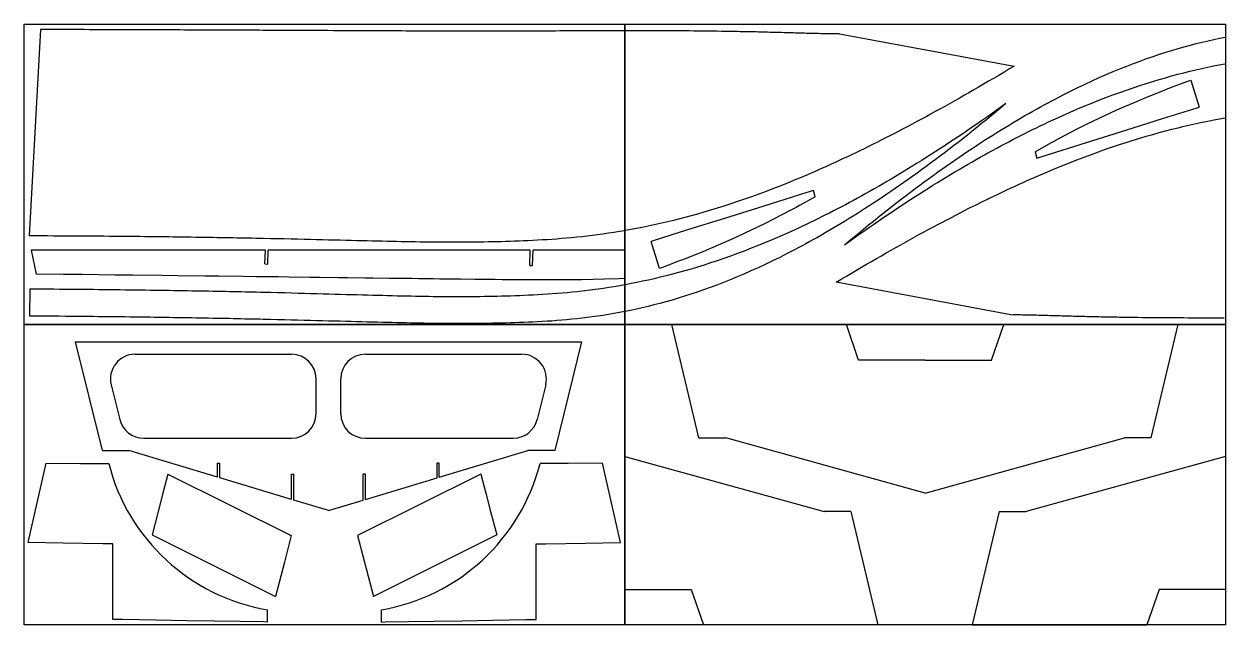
# Model space of a CAD drawing. Extents: x -11388 to 5235, y -758 to 9868.
# Drawn here: x -4525 to 349, y 3941 to 6381 of the extents above; entities that cross this region are included whole.
import ezdxf

# ---------------------------------------------------------------- set-up
doc = ezdxf.new("R2010")
doc.units = 0
doc.header["$MEASUREMENT"] = 0
doc.layers.get('0').update_dxf_attribs({"linetype": 'CONTINUOUS'})
for name, color, linetype in [('1', 7, 'CONTINUOUS'), ('OUTLINE', 2, 'CONTINUOUS'), ('PLATE', 7, 'CONTINUOUS')]:
    doc.layers.add(name, color=color, linetype=linetype)

# ---------------------------------------------------------------- blocks, each defined once
blk = doc.blocks.new('*U11')
at = {"layer": 'PLATE', "color": 7, "linetype": 'Continuous'}
for p, q in [((-2084.7, 6380.9), (355.3, 6380.9)), ((-2084.7, 5160.9), (-2084.7, 6380.9)), ((355.3, 6380.9), (355.3, 5160.9)), ((355.3, 5160.9), (-2084.7, 5160.9))]:
    blk.add_line(p, q, dxfattribs=at)
blk = doc.blocks.new('*U12')
at = {"layer": 'PLATE', "color": 7, "linetype": 'Continuous'}
for p, q in [((-4524.7, 5160.9), (-4524.7, 6380.9)), ((-4524.7, 6380.9), (-2084.7, 6380.9)), ((-2084.7, 6380.9), (-2084.7, 5160.9)), ((-2084.7, 5160.9), (-4524.7, 5160.9))]:
    blk.add_line(p, q, dxfattribs=at)
blk = doc.blocks.new('*U20')
at = {"layer": 'PLATE', "color": 7, "linetype": 'Continuous'}
for p, q in [((-4524.7, 5160.9), (-2084.7, 5160.9)), ((-4524.7, 3940.9), (-4524.7, 5160.9)), ((-2084.7, 5160.9), (-2084.7, 3940.9)), ((-2084.7, 3940.9), (-4524.7, 3940.9))]:
    blk.add_line(p, q, dxfattribs=at)
blk = doc.blocks.new('*U21')
at = {"layer": 'PLATE', "color": 7, "linetype": 'Continuous'}
for p, q in [((-2084.7, 5160.9), (355.3, 5160.9)), ((-2084.7, 3940.9), (-2084.7, 5160.9)), ((355.3, 5160.9), (355.3, 3940.9)), ((355.3, 3940.9), (-2084.7, 3940.9))]:
    blk.add_line(p, q, dxfattribs=at)

msp = doc.modelspace()

# ---------------------------------------------------------------- linework, layer by layer
at = {"color": 7}
for points in [[(-4457.8, 6358.6), (-4503.2, 5520.6)], [(-2084.7, 6353.4), (-2097.9, 6353.4), (-2116, 6353.4), (-2134.1, 6353.3), (-2152.2, 6353.3), (-2170.2, 6353.2), (-2188.2, 6353.2), (-2206.2, 6353.1), (-2224.1, 6353.1), (-2242, 6353), (-2259.8, 6352.9), (-2277.6, 6352.9), (-2295.4, 6352.8), (-2313.1, 6352.7), (-2330.8, 6352.7), (-2348.4, 6352.6), (-2365.9, 6352.5), (-2383.4, 6352.4), (-2400.9, 6352.4), (-2418.3, 6352.3), (-2435.6, 6352.2), (-2452.9, 6352.1), (-2470.2, 6352.1), (-2487.4, 6352), (-2504.5, 6352), (-2521.6, 6351.9), (-2538.6, 6351.9), (-2555.5, 6351.8), (-2572.4, 6351.8), (-2589.2, 6351.8), (-2606, 6351.8), (-2622.8, 6351.7), (-2639.5, 6351.7), (-2656.3, 6351.7), (-2673, 6351.7), (-2689.8, 6351.7), (-2706.7, 6351.7), (-2723.6, 6351.8), (-2740.5, 6351.8), (-2757.5, 6351.8), (-2774.6, 6351.8), (-2791.8, 6351.9), (-2809.1, 6351.9), (-2826.6, 6352), (-2844.2, 6352), (-2861.9, 6352.1), (-2879.8, 6352.1), (-2897.8, 6352.2), (-2916.1, 6352.3), (-2934.6, 6352.3), (-2953.2, 6352.4), (-2972.1, 6352.5), (-2991.3, 6352.6), (-3010.6, 6352.6), (-3030.3, 6352.7), (-3050.2, 6352.8), (-3070.4, 6352.9), (-3090.9, 6353), (-3111.8, 6353.1), (-3132.9, 6353.2), (-3154.4, 6353.3), (-3176.2, 6353.4), (-3198.4, 6353.5), (-3221, 6353.6), (-3244, 6353.7), (-3267.3, 6353.8), (-3291.1, 6354), (-3315.3, 6354.1), (-3340, 6354.2), (-3365, 6354.3), (-3390.6, 6354.4), (-3416.6, 6354.6), (-3443.2, 6354.7), (-3470.2, 6354.8), (-3497.7, 6354.9), (-3525.8, 6355.1), (-3554.4, 6355.2), (-3568.9, 6355.3), (-3583.5, 6355.3), (-3598.3, 6355.4), (-3613.2, 6355.5), (-3628.3, 6355.5), (-3643.5, 6355.6), (-3658.9, 6355.7), (-3674.4, 6355.7), (-3690.1, 6355.8), (-3705.9, 6355.9), (-3721.8, 6355.9), (-3738, 6356), (-3754.2, 6356.1), (-3770.7, 6356.1), (-3787.3, 6356.2), (-3804, 6356.3), (-3821, 6356.3), (-3838, 6356.4), (-3855.3, 6356.5), (-3872.7, 6356.5), (-3890.3, 6356.6), (-3908.1, 6356.7), (-3926, 6356.7), (-3944.1, 6356.8), (-3962.4, 6356.9), (-3980.8, 6357), (-3999.5, 6357), (-4018.3, 6357.1), (-4037.3, 6357.2), (-4056.5, 6357.2), (-4075.8, 6357.3), (-4095.4, 6357.4), (-4115.1, 6357.4), (-4135, 6357.5), (-4155.2, 6357.6), (-4175.5, 6357.7), (-4196, 6357.7), (-4216.7, 6357.8), (-4237.6, 6357.9), (-4258.7, 6357.9), (-4280, 6358), (-4301.5, 6358.1), (-4323.2, 6358.2), (-4345.1, 6358.2), (-4367.2, 6358.3), (-4389.5, 6358.4), (-4412.1, 6358.4), (-4434.8, 6358.5), (-4457.8, 6358.6)], [(-1213, 6341), (-1222.4, 6340.9), (-1231.8, 6340.8), (-1241.3, 6340.9), (-1250.7, 6340.9), (-1260.1, 6341), (-1269.5, 6341.2), (-1278.9, 6341.3), (-1288.4, 6341.5), (-1297.8, 6341.7), (-1307.2, 6342), (-1316.6, 6342.2), (-1326, 6342.4), (-1335.4, 6342.7), (-1344.8, 6342.9), (-1354.2, 6343.2), (-1363.6, 6343.5), (-1373.1, 6343.7), (-1382.5, 6344), (-1391.9, 6344.3), (-1401.3, 6344.6), (-1410.7, 6344.8), (-1420.1, 6345.1), (-1429.5, 6345.4), (-1438.9, 6345.6), (-1448.2, 6345.9), (-1457.6, 6346.1), (-1467, 6346.4), (-1476.4, 6346.6), (-1485.8, 6346.9), (-1495.2, 6347.1), (-1504.6, 6347.4), (-1514, 6347.6), (-1523.3, 6347.8), (-1532.7, 6348), (-1542.1, 6348.3), (-1551.5, 6348.5), (-1560.9, 6348.7), (-1570.2, 6348.9), (-1579.6, 6349.1), (-1589, 6349.3), (-1598.3, 6349.5), (-1607.7, 6349.6), (-1617.1, 6349.8), (-1626.4, 6350), (-1635.8, 6350.2), (-1645.1, 6350.3), (-1654.5, 6350.5), (-1663.8, 6350.6), (-1673.2, 6350.8), (-1691.8, 6351.1), (-1710.5, 6351.3), (-1729.1, 6351.6), (-1747.8, 6351.8), (-1766.4, 6352), (-1785, 6352.2), (-1803.6, 6352.4), (-1822.2, 6352.6), (-1840.7, 6352.7), (-1859.2, 6352.8), (-1877.7, 6353), (-1896.2, 6353.1), (-1914.7, 6353.2), (-1933.1, 6353.2), (-1951.5, 6353.3), (-1969.9, 6353.3), (-1988.3, 6353.4), (-2006.6, 6353.4), (-2024.9, 6353.4), (-2043.2, 6353.4), (-2061.5, 6353.4), (-2079.7, 6353.4), (-2084.7, 6353.4)], [(-1213, 6341), (-503.1, 6209.4)], [(-1192.6, 5484), (-1172.7, 5500.7), (-1152.9, 5517.2), (-1133.2, 5533.4), (-1113.6, 5549.5), (-1094.2, 5565.3), (-1074.8, 5580.9), (-1055.5, 5596.4), (-1036.4, 5611.6), (-1017.3, 5626.6), (-998.4, 5641.4), (-979.5, 5656.1), (-960.8, 5670.5), (-942.1, 5684.7), (-923.6, 5698.7), (-905.1, 5712.6), (-886.8, 5726.2), (-868.5, 5739.7), (-850.4, 5752.9), (-832.3, 5766), (-814.4, 5778.9), (-796.5, 5791.6), (-778.7, 5804.1), (-761.1, 5816.5), (-743.5, 5828.6), (-726, 5840.6), (-708.7, 5852.4), (-691.4, 5864), (-674.2, 5875.5), (-657.1, 5886.8), (-640.1, 5897.9), (-623.2, 5908.8), (-606.4, 5919.5), (-589.7, 5930.1), (-573.1, 5940.5), (-556.5, 5950.8), (-540.1, 5960.9), (-523.7, 5970.8), (-507.5, 5980.6), (-491.3, 5990.2), (-475.2, 5999.6), (-459.2, 6008.9), (-443.3, 6018), (-427.5, 6027), (-411.8, 6035.8), (-396.1, 6044.5), (-380.6, 6053), (-365.1, 6061.4), (-349.7, 6069.6), (-334.4, 6077.6), (-304.1, 6093.3), (-274.1, 6108.5), (-244.4, 6123), (-215, 6137), (-186, 6150.5), (-157.3, 6163.4), (-129, 6175.9), (-100.9, 6187.8), (-73.2, 6199.2), (-45.7, 6210.2), (-18.6, 6220.6), (8.2, 6230.6), (34.8, 6240.2), (61, 6249.3), (87, 6257.9), (112.6, 6266.2), (138, 6274), (163.1, 6281.5), (187.9, 6288.6), (212.5, 6295.2), (236.7, 6301.6), (260.7, 6307.5), (284.5, 6313.1), (308, 6318.4), (331.2, 6323.4), (354.2, 6328.1)], [(-503.1, 6209.4), (-524.2, 6196.9), (-545, 6184.5), (-565.8, 6172.3), (-586.4, 6160.2), (-606.8, 6148.2), (-627.2, 6136.3), (-647.4, 6124.6), (-667.4, 6113), (-687.4, 6101.6), (-707.2, 6090.3), (-726.8, 6079.1), (-746.4, 6068), (-765.8, 6057.1), (-785.1, 6046.4), (-804.3, 6035.7), (-823.3, 6025.2), (-842.3, 6014.8), (-861.1, 6004.6), (-879.8, 5994.5), (-898.4, 5984.5), (-916.8, 5974.6), (-935.2, 5964.9), (-953.4, 5955.3), (-971.5, 5945.8), (-989.5, 5936.5), (-1007.4, 5927.3), (-1025.2, 5918.2), (-1042.9, 5909.2), (-1060.4, 5900.4), (-1077.9, 5891.7), (-1095.2, 5883.1), (-1112.5, 5874.7), (-1129.6, 5866.3), (-1146.6, 5858.1), (-1163.6, 5850), (-1180.4, 5842.1), (-1197.1, 5834.2), (-1213.7, 5826.5), (-1230.2, 5818.9), (-1246.6, 5811.4), (-1262.9, 5804), (-1279.2, 5796.8), (-1295.3, 5789.6), (-1311.3, 5782.6), (-1327.2, 5775.7), (-1343, 5768.9), (-1358.8, 5762.2), (-1374.4, 5755.6), (-1389.9, 5749.1), (-1420.7, 5736.5), (-1451.2, 5724.3), (-1481.2, 5712.6), (-1510.9, 5701.2), (-1540.3, 5690.3), (-1569.3, 5679.8), (-1597.9, 5669.6), (-1626.3, 5659.9), (-1654.3, 5650.5), (-1681.9, 5641.5), (-1709.3, 5632.9), (-1736.3, 5624.6), (-1763, 5616.7), (-1789.4, 5609.1), (-1815.5, 5601.8), (-1841.2, 5594.9), (-1866.7, 5588.3), (-1891.9, 5582), (-1916.8, 5576), (-1941.5, 5570.4), (-1965.8, 5565), (-1989.9, 5559.8), (-2013.7, 5555), (-2037.2, 5550.4), (-2060.5, 5546.1), (-2083.5, 5542), (-2084.7, 5541.8)], [(-1192.6, 5484), (-1172.7, 5498.3), (-1153, 5512.4), (-1133.3, 5526.3), (-1113.8, 5540.1), (-1094.3, 5553.7), (-1075, 5567.1), (-1055.8, 5580.3), (-1036.6, 5593.4), (-1017.6, 5606.3), (-998.7, 5619), (-979.9, 5631.6), (-961.1, 5644), (-942.5, 5656.2), (-924, 5668.2), (-905.6, 5680.2), (-887.2, 5691.9), (-869, 5703.5), (-850.9, 5714.9), (-832.9, 5726.2), (-814.9, 5737.3), (-797.1, 5748.2), (-779.4, 5759), (-761.7, 5769.7), (-744.2, 5780.2), (-726.8, 5790.5), (-709.4, 5800.7), (-692.1, 5810.7), (-675, 5820.6), (-657.9, 5830.4), (-640.9, 5840), (-624.1, 5849.5), (-607.3, 5858.8), (-590.6, 5867.9), (-574, 5877), (-557.4, 5885.9), (-541, 5894.6), (-524.7, 5903.2), (-508.4, 5911.7), (-492.3, 5920.1), (-476.2, 5928.3), (-460.2, 5936.3), (-444.4, 5944.3), (-428.6, 5952.1), (-412.8, 5959.8), (-397.2, 5967.3), (-381.7, 5974.8), (-366.2, 5982.1), (-350.8, 5989.2), (-335.6, 5996.3), (-305.2, 6010), (-275.3, 6023.3), (-245.6, 6036.1), (-216.3, 6048.4), (-187.3, 6060.2), (-158.6, 6071.6), (-130.3, 6082.6), (-102.2, 6093.1), (-74.5, 6103.2), (-47.1, 6112.9), (-20, 6122.2), (6.8, 6131.1), (33.4, 6139.7), (59.6, 6147.8), (85.5, 6155.6), (111.2, 6163), (136.5, 6170.1), (161.6, 6176.8), (186.4, 6183.2), (211, 6189.3), (235.2, 6195), (259.2, 6200.5), (283, 6205.6), (306.4, 6210.5), (329.7, 6215.1), (352.6, 6219.4)], [(-418.1, 5862.5), (-354.8, 5898), (-341, 5905.5), (-319.3, 5917.2), (-249.5, 5953.5), (-211.8, 5972.4), (-158.3, 5998.3), (-85.9, 6031.8), (-67.7, 6040), (-2.6, 6068.2), (22.7, 6078.8), (29, 6081.4), (112.9, 6115.1), (136.3, 6124.1), (202.4, 6148.9), (214.2, 6153.2)], [(-536.9, 6057.8), (-556.8, 6043.5), (-576.5, 6029.4), (-596.2, 6015.5), (-615.7, 6001.7), (-635.1, 5988.1), (-654.5, 5974.7), (-673.7, 5961.5), (-692.8, 5948.4), (-711.9, 5935.5), (-730.8, 5922.8), (-749.6, 5910.3), (-768.3, 5897.9), (-787, 5885.6), (-805.5, 5873.6), (-823.9, 5861.7), (-842.2, 5849.9), (-860.5, 5838.3), (-878.6, 5826.9), (-896.6, 5815.6), (-914.5, 5804.5), (-932.4, 5793.6), (-950.1, 5782.8), (-967.7, 5772.1), (-985.3, 5761.6), (-1002.7, 5751.3), (-1020.1, 5741.1), (-1037.3, 5731.1), (-1054.5, 5721.2), (-1071.6, 5711.4), (-1088.6, 5701.8), (-1105.4, 5692.4), (-1122.2, 5683), (-1138.9, 5673.9), (-1155.5, 5664.8), (-1172, 5655.9), (-1188.5, 5647.2), (-1204.8, 5638.6), (-1221, 5630.1), (-1237.2, 5621.8), (-1253.3, 5613.5), (-1269.2, 5605.5), (-1285.1, 5597.5), (-1300.9, 5589.7), (-1316.6, 5582), (-1332.3, 5574.5), (-1347.8, 5567), (-1363.3, 5559.7), (-1378.6, 5552.6), (-1393.9, 5545.5), (-1424.2, 5531.8), (-1454.2, 5518.5), (-1483.9, 5505.8), (-1513.2, 5493.4), (-1542.2, 5481.6), (-1570.8, 5470.2), (-1599.2, 5459.2), (-1627.2, 5448.7), (-1655, 5438.6), (-1682.4, 5428.9), (-1709.5, 5419.6), (-1736.3, 5410.7), (-1762.8, 5402.2), (-1789.1, 5394), (-1815, 5386.2), (-1840.6, 5378.8), (-1866, 5371.8), (-1891.1, 5365), (-1915.9, 5358.6), (-1940.4, 5352.6), (-1964.7, 5346.8), (-1988.7, 5341.3), (-2012.4, 5336.2), (-2035.9, 5331.3), (-2059.1, 5326.7), (-2082.1, 5322.4), (-2084.7, 5321.9)], [(-536.9, 6057.8), (-556.8, 6041.1), (-576.6, 6024.6), (-596.3, 6008.4), (-615.8, 5992.3), (-635.3, 5976.5), (-654.7, 5960.9), (-673.9, 5945.4), (-693.1, 5930.2), (-712.2, 5915.2), (-731.1, 5900.4), (-750, 5885.8), (-768.7, 5871.3), (-787.4, 5857.1), (-805.9, 5843.1), (-824.4, 5829.2), (-842.7, 5815.6), (-861, 5802.1), (-879.1, 5788.9), (-897.2, 5775.8), (-915.1, 5762.9), (-933, 5750.2), (-950.8, 5737.7), (-968.4, 5725.3), (-986, 5713.2), (-1003.4, 5701.2), (-1020.8, 5689.4), (-1038.1, 5677.8), (-1055.3, 5666.3), (-1072.4, 5655.1), (-1089.4, 5644), (-1106.3, 5633), (-1123.1, 5622.3), (-1139.8, 5611.7), (-1156.4, 5601.3), (-1173, 5591), (-1189.4, 5580.9), (-1205.8, 5571), (-1222, 5561.2), (-1238.2, 5551.6), (-1254.3, 5542.2), (-1270.3, 5532.9), (-1286.2, 5523.8), (-1302, 5514.8), (-1317.7, 5506), (-1333.4, 5497.3), (-1348.9, 5488.8), (-1364.4, 5480.5), (-1379.8, 5472.2), (-1395.1, 5464.2), (-1425.4, 5448.5), (-1455.4, 5433.4), (-1485.1, 5418.8), (-1514.4, 5404.8), (-1543.5, 5391.3), (-1572.2, 5378.4), (-1600.5, 5365.9), (-1628.6, 5354), (-1656.3, 5342.6), (-1683.8, 5331.7), (-1710.9, 5321.2), (-1737.7, 5311.2), (-1764.3, 5301.7), (-1790.5, 5292.5), (-1816.5, 5283.9), (-1842.1, 5275.6), (-1867.5, 5267.8), (-1892.6, 5260.3), (-1917.4, 5253.3), (-1941.9, 5246.6), (-1966.2, 5240.3), (-1990.2, 5234.3), (-2014, 5228.7), (-2037.5, 5223.4), (-2060.7, 5218.4), (-2083.7, 5213.8), (-2084.7, 5213.6)], [(-1226.4, 5332.4), (-1205.3, 5344.9), (-1184.4, 5357.3), (-1163.7, 5369.5), (-1143.1, 5381.6), (-1122.6, 5393.6), (-1102.3, 5405.5), (-1082.1, 5417.2), (-1062.1, 5428.8), (-1042.1, 5440.2), (-1022.3, 5451.5), (-1002.7, 5462.7), (-983.1, 5473.8), (-963.7, 5484.7), (-944.4, 5495.5), (-925.2, 5506.1), (-906.2, 5516.6), (-887.2, 5527), (-868.4, 5537.2), (-849.7, 5547.4), (-831.1, 5557.3), (-812.7, 5567.2), (-794.3, 5576.9), (-776.1, 5586.5), (-758, 5596), (-740, 5605.3), (-722.1, 5614.5), (-704.3, 5623.6), (-686.6, 5632.6), (-669.1, 5641.4), (-651.6, 5650.1), (-634.3, 5658.7), (-617, 5667.1), (-599.9, 5675.5), (-582.9, 5683.7), (-565.9, 5691.8), (-549.1, 5699.7), (-532.4, 5707.6), (-515.8, 5715.3), (-499.3, 5722.9), (-482.9, 5730.4), (-466.5, 5737.8), (-450.3, 5745), (-434.2, 5752.2), (-418.2, 5759.2), (-402.3, 5766.1), (-386.5, 5772.9), (-370.7, 5779.6), (-355.1, 5786.2), (-339.6, 5792.7), (-308.8, 5805.3), (-278.3, 5817.5), (-248.3, 5829.2), (-218.6, 5840.6), (-189.2, 5851.5), (-160.2, 5862.1), (-131.5, 5872.2), (-103.2, 5881.9), (-75.2, 5891.3), (-47.6, 5900.3), (-20.2, 5908.9), (6.8, 5917.2), (33.5, 5925.1), (59.9, 5932.7), (86, 5940), (111.8, 5946.9), (137.2, 5953.5), (162.4, 5959.8), (187.4, 5965.8), (212, 5971.5), (236.3, 5976.9), (260.4, 5982), (284.2, 5986.8), (307.7, 5991.4), (331, 5995.7), (354, 5999.8)], [(-418.1, 5862.5), (-410.8, 5836.7)], [(-1311.3, 5679.3), (-1318.7, 5705.1)], [(-1311.3, 5679.3), (-1374.7, 5643.8), (-1388.4, 5636.3), (-1410.2, 5624.6), (-1480, 5588.3), (-1517.7, 5569.4), (-1571.1, 5543.5), (-1643.6, 5510), (-1661.8, 5501.9), (-1726.9, 5473.6), (-1752.2, 5463), (-1758.5, 5460.4), (-1842.4, 5426.7), (-1865.8, 5417.7), (-1931.9, 5392.9), (-1943.7, 5388.6)], [(-2084.7, 5541.8), (-2106.3, 5538.2), (-2128.8, 5534.6), (-2151.1, 5531.2), (-2173.1, 5528), (-2194.9, 5525.1), (-2216.4, 5522.3), (-2237.7, 5519.8), (-2258.8, 5517.4), (-2279.7, 5515.2), (-2300.4, 5513.2), (-2320.8, 5511.3), (-2341, 5509.6), (-2361, 5508), (-2380.9, 5506.5), (-2400.5, 5505.2), (-2419.9, 5504), (-2439.1, 5502.9), (-2458.1, 5502), (-2477, 5501.1), (-2495.6, 5500.2), (-2514.1, 5499.5), (-2532.4, 5498.9), (-2550.5, 5498.2), (-2568.5, 5497.7), (-2586.3, 5497.2), (-2604, 5496.7), (-2621.6, 5496.3), (-2639, 5496), (-2656.4, 5495.7), (-2673.7, 5495.4), (-2690.9, 5495.2), (-2708.1, 5495), (-2725.3, 5494.9), (-2742.5, 5494.8), (-2759.7, 5494.7), (-2776.9, 5494.7), (-2794.2, 5494.7), (-2811.5, 5494.7), (-2828.9, 5494.8), (-2846.4, 5495), (-2864, 5495.1), (-2881.7, 5495.3), (-2899.6, 5495.5), (-2917.6, 5495.8), (-2935.8, 5496), (-2954.2, 5496.3), (-2972.8, 5496.7), (-2991.6, 5497), (-3010.7, 5497.4), (-3030, 5497.8), (-3049.6, 5498.2), (-3069.5, 5498.6), (-3089.6, 5499.1), (-3110.1, 5499.6), (-3131, 5500.1), (-3152.2, 5500.6), (-3173.8, 5501.1), (-3195.7, 5501.6), (-3218.1, 5502.2), (-3240.9, 5502.7), (-3264.1, 5503.3), (-3287.8, 5503.9), (-3311.9, 5504.5), (-3336.5, 5505.1), (-3361.6, 5505.7), (-3387.3, 5506.3), (-3413.5, 5506.9), (-3440.2, 5507.5), (-3467.5, 5508.1), (-3495.4, 5508.7), (-3523.8, 5509.3), (-3552.9, 5509.9), (-3567.7, 5510.2), (-3582.7, 5510.5), (-3597.8, 5510.8), (-3613, 5511.1), (-3628.5, 5511.4), (-3644.1, 5511.7), (-3659.8, 5512), (-3675.8, 5512.3), (-3691.9, 5512.6), (-3708.2, 5512.8), (-3724.7, 5513.1), (-3741.3, 5513.4), (-3758.2, 5513.7), (-3775.2, 5514), (-3792.4, 5514.2), (-3809.8, 5514.5), (-3827.4, 5514.8), (-3845.2, 5515), (-3863.2, 5515.3), (-3881.3, 5515.5), (-3899.7, 5515.8), (-3918.3, 5516), (-3937.1, 5516.3), (-3956, 5516.5), (-3975.2, 5516.8), (-3994.6, 5517), (-4014.2, 5517.2), (-4034.1, 5517.4), (-4054.1, 5517.6), (-4074.3, 5517.8), (-4094.8, 5518.1), (-4115.5, 5518.2), (-4136.4, 5518.4), (-4157.6, 5518.6), (-4179, 5518.8), (-4200.6, 5519), (-4222.4, 5519.1), (-4244.5, 5519.3), (-4266.8, 5519.5), (-4289.3, 5519.6), (-4312.1, 5519.7), (-4335.1, 5519.9), (-4358.4, 5520), (-4381.9, 5520.1), (-4405.6, 5520.2), (-4429.6, 5520.3), (-4453.9, 5520.4), (-4478.4, 5520.5), (-4503.2, 5520.6)], [(-3546, 5406.6), (-3544.5, 5462.6)], [(-3534, 5406.2), (-3532.5, 5462.6)], [(-2470.8, 5400.2), (-2469.1, 5462.6)], [(-2458.8, 5399.9), (-2457.1, 5462.6)], [(-2084.7, 5347.8), (-2109.9, 5346.7), (-2166.3, 5344.7), (-2212.5, 5343.5), (-2258.9, 5342.6), (-2310.6, 5342), (-2349.8, 5341.7), (-2404.7, 5341.6), (-2438.9, 5341.7), (-2495.4, 5342), (-2525.9, 5342.2), (-2582.8, 5342.8), (-2610.9, 5343.1), (-2667.6, 5343.7), (-2694.2, 5344), (-2751.1, 5344.6), (-2777.2, 5344.9), (-2835.2, 5345.6), (-2861.6, 5345.9), (-2921.6, 5346.7), (-2949.2, 5347), (-3011.9, 5347.8), (-3041.5, 5348.2), (-3107.9, 5349), (-3140.2, 5349.4), (-3211.4, 5350.3), (-3247.2, 5350.8), (-3324, 5351.7), (-3364.1, 5352.2), (-3447.4, 5353.3), (-3492.5, 5353.8), (-3583.5, 5354.9), (-3634.2, 5355.6), (-3733.8, 5356.8), (-3790.8, 5357.4), (-3900.2, 5358.7), (-3963.7, 5359.5), (-4084.4, 5360.9), (-4154.6, 5361.7), (-4288, 5363.3), (-4364.7, 5364.2), (-4475.7, 5365.5)], [(-2084.7, 5321.9), (-2104.8, 5318.3), (-2127.3, 5314.5), (-2149.6, 5310.9), (-2171.6, 5307.6), (-2193.3, 5304.5), (-2214.8, 5301.6), (-2236.2, 5298.9), (-2257.2, 5296.4), (-2278.1, 5294.1), (-2298.7, 5292), (-2319.2, 5290), (-2339.4, 5288.2), (-2359.4, 5286.6), (-2379.2, 5285.1), (-2398.8, 5283.7), (-2418.2, 5282.5), (-2437.4, 5281.4), (-2456.5, 5280.4), (-2475.3, 5279.5), (-2494, 5278.6), (-2512.4, 5277.9), (-2530.8, 5277.2), (-2548.9, 5276.6), (-2566.9, 5276.1), (-2584.7, 5275.6), (-2602.3, 5275.1), (-2619.9, 5274.7), (-2637.4, 5274.4), (-2654.7, 5274.1), (-2672, 5273.8), (-2689.3, 5273.6), (-2706.5, 5273.5), (-2723.7, 5273.4), (-2740.8, 5273.3), (-2758, 5273.3), (-2775.2, 5273.3), (-2792.5, 5273.3), (-2809.8, 5273.4), (-2827.2, 5273.5), (-2844.7, 5273.7), (-2862.3, 5273.9), (-2880, 5274.1), (-2897.9, 5274.4), (-2915.9, 5274.7), (-2934.1, 5275), (-2952.5, 5275.4), (-2971.1, 5275.7), (-2989.9, 5276.2), (-3009, 5276.6), (-3028.3, 5277), (-3047.9, 5277.5), (-3067.8, 5278), (-3088, 5278.5), (-3108.5, 5279.1), (-3129.3, 5279.6), (-3150.5, 5280.2), (-3172.1, 5280.8), (-3194, 5281.4), (-3216.4, 5282), (-3239.2, 5282.7), (-3262.4, 5283.3), (-3286, 5284), (-3310.2, 5284.7), (-3334.8, 5285.3), (-3359.9, 5286), (-3385.6, 5286.7), (-3411.7, 5287.4), (-3438.5, 5288.1), (-3465.8, 5288.8), (-3493.6, 5289.5), (-3522.1, 5290.2), (-3551.2, 5290.9), (-3566, 5291.2), (-3580.9, 5291.6), (-3596, 5291.9), (-3611.3, 5292.3), (-3626.7, 5292.6), (-3642.3, 5292.9), (-3658.1, 5293.3), (-3674.1, 5293.6), (-3690.2, 5294), (-3706.5, 5294.3), (-3722.9, 5294.6), (-3739.6, 5295), (-3756.4, 5295.3), (-3773.5, 5295.6), (-3790.7, 5295.9), (-3808.1, 5296.3), (-3825.7, 5296.6), (-3843.4, 5296.9), (-3861.4, 5297.2), (-3879.6, 5297.5), (-3898, 5297.8), (-3916.5, 5298.1), (-3935.3, 5298.4), (-3954.3, 5298.7), (-3973.5, 5299), (-3992.9, 5299.3), (-4012.5, 5299.6), (-4032.3, 5299.9), (-4052.3, 5300.1), (-4072.6, 5300.4), (-4093.1, 5300.7), (-4113.8, 5300.9), (-4134.7, 5301.2), (-4155.8, 5301.4), (-4177.2, 5301.7), (-4198.8, 5301.9), (-4220.6, 5302.1), (-4242.7, 5302.4), (-4265, 5302.6), (-4287.5, 5302.8), (-4310.3, 5303), (-4333.3, 5303.2), (-4356.6, 5303.4), (-4380.1, 5303.6), (-4403.9, 5303.7), (-4427.9, 5303.9), (-4452.1, 5304.1), (-4476.6, 5304.2), (-4501.4, 5304.4)], [(-516.5, 5200.8), (-1226.4, 5332.4)], [(-4501.4, 5304.4), (-4503, 5195.1)], [(-2084.7, 5213.6), (-2106.4, 5209.4), (-2128.9, 5205.3), (-2151.1, 5201.5), (-2173.1, 5198), (-2194.9, 5194.8), (-2216.4, 5191.7), (-2237.7, 5189), (-2258.8, 5186.4), (-2279.7, 5184), (-2300.3, 5181.9), (-2320.7, 5179.9), (-2340.9, 5178.1), (-2361, 5176.5), (-2380.8, 5175.1), (-2400.4, 5173.8), (-2419.8, 5172.6), (-2439, 5171.6), (-2458, 5170.6), (-2476.9, 5169.8), (-2495.5, 5169.1), (-2514, 5168.4), (-2532.3, 5167.8), (-2550.4, 5167.3), (-2568.4, 5166.9), (-2586.2, 5166.4), (-2603.9, 5166.1), (-2621.5, 5165.7), (-2638.9, 5165.4), (-2656.3, 5165.2), (-2673.6, 5165), (-2690.8, 5164.8), (-2708, 5164.7), (-2725.2, 5164.6), (-2742.4, 5164.6), (-2759.6, 5164.6), (-2776.8, 5164.6), (-2794, 5164.7), (-2811.4, 5164.8), (-2828.8, 5164.9), (-2846.2, 5165.1), (-2863.8, 5165.3), (-2881.6, 5165.5), (-2899.4, 5165.8), (-2917.5, 5166.1), (-2935.7, 5166.4), (-2954, 5166.8), (-2972.6, 5167.1), (-2991.5, 5167.5), (-3010.5, 5167.9), (-3029.8, 5168.4), (-3049.4, 5168.8), (-3069.3, 5169.3), (-3089.5, 5169.8), (-3110, 5170.3), (-3130.8, 5170.9), (-3152, 5171.4), (-3173.6, 5172), (-3195.6, 5172.6), (-3217.9, 5173.2), (-3240.7, 5173.8), (-3263.9, 5174.4), (-3287.6, 5175), (-3311.7, 5175.6), (-3336.4, 5176.3), (-3361.5, 5176.9), (-3387.1, 5177.6), (-3413.3, 5178.2), (-3440, 5178.9), (-3467.3, 5179.6), (-3495.2, 5180.2), (-3523.7, 5180.9), (-3552.8, 5181.6), (-3567.5, 5181.9), (-3582.5, 5182.2), (-3597.6, 5182.6), (-3612.8, 5182.9), (-3628.3, 5183.2), (-3643.9, 5183.6), (-3659.7, 5183.9), (-3675.6, 5184.2), (-3691.7, 5184.6), (-3708, 5184.9), (-3724.5, 5185.2), (-3741.1, 5185.5), (-3758, 5185.9), (-3775, 5186.2), (-3792.2, 5186.5), (-3809.6, 5186.8), (-3827.2, 5187.1), (-3845, 5187.4), (-3863, 5187.7), (-3881.1, 5188), (-3899.5, 5188.3), (-3918.1, 5188.6), (-3936.9, 5188.9), (-3955.8, 5189.2), (-3975, 5189.5), (-3994.4, 5189.8), (-4014, 5190.1), (-4033.8, 5190.4), (-4053.9, 5190.6), (-4074.1, 5190.9), (-4094.6, 5191.2), (-4115.3, 5191.4), (-4136.2, 5191.7), (-4157.4, 5191.9), (-4178.7, 5192.2), (-4200.3, 5192.4), (-4222.2, 5192.7), (-4244.2, 5192.9), (-4266.5, 5193.1), (-4289.1, 5193.4), (-4311.9, 5193.6), (-4334.9, 5193.8), (-4358.1, 5194), (-4381.7, 5194.2), (-4405.4, 5194.4), (-4429.4, 5194.6), (-4453.7, 5194.8), (-4478.2, 5194.9), (-4503, 5195.1)], [(-516.5, 5200.8), (-507.1, 5200.9), (-497.6, 5201), (-488.2, 5201), (-478.8, 5200.9), (-469.4, 5200.8), (-460, 5200.6), (-450.5, 5200.5), (-441.1, 5200.3), (-431.7, 5200.1), (-422.3, 5199.9), (-412.9, 5199.6), (-403.5, 5199.4), (-394.1, 5199.1), (-384.7, 5198.9), (-375.2, 5198.6), (-365.8, 5198.3), (-356.4, 5198.1), (-347, 5197.8), (-337.6, 5197.5), (-328.2, 5197.3), (-318.8, 5197), (-309.4, 5196.7), (-300, 5196.5), (-290.6, 5196.2), (-281.2, 5195.9), (-271.8, 5195.7), (-262.5, 5195.4), (-253.1, 5195.2), (-243.7, 5194.9), (-234.3, 5194.7), (-224.9, 5194.5), (-215.5, 5194.2), (-206.1, 5194), (-196.8, 5193.8), (-187.4, 5193.6), (-178, 5193.3), (-168.6, 5193.1), (-159.3, 5192.9), (-149.9, 5192.7), (-140.5, 5192.5), (-131.2, 5192.4), (-121.8, 5192.2), (-112.4, 5192), (-103.1, 5191.8), (-93.7, 5191.6), (-84.4, 5191.5), (-75, 5191.3), (-65.7, 5191.2), (-56.3, 5191), (-37.7, 5190.7), (-19, 5190.5), (-0.3, 5190.2), (18.3, 5190), (36.9, 5189.8), (55.5, 5189.6), (74.1, 5189.4), (92.7, 5189.2), (111.2, 5189.1), (129.7, 5189), (148.3, 5188.9), (166.7, 5188.7), (185.2, 5188.7), (203.6, 5188.6), (222.1, 5188.5), (240.4, 5188.5), (258.8, 5188.4), (277.1, 5188.4), (295.4, 5188.4), (313.7, 5188.4), (332, 5188.4), (350.2, 5188.4)], [(-4434.2, 4597.3), (-4295, 4596.8), (-4269.9, 4596.7), (-4180.6, 4596.3)], [(-2175.3, 4597.3), (-2314.5, 4596.8), (-2339.6, 4596.7), (-2428.9, 4596.3)], [(-3940.3, 4553.8), (-3960.4, 4476.4), (-3979.8, 4402.2), (-4004.7, 4306.6)], [(-2669.2, 4553.8), (-2649, 4476.4), (-2629.7, 4402.2), (-2604.8, 4306.6)]]:
    msp.add_lwpolyline(points, dxfattribs=at)
at = {"layer": '1', "color": 7}
for points in [[(-410.8, 5836.7), (-380.8, 5846.1), (-209.7, 5899.9), (-49.7, 5950.1), (99.9, 5997), (239.9, 6040.9), (248.6, 6043.7)], [(-1318.7, 5705.1), (-1348.7, 5695.7), (-1519.8, 5642), (-1679.8, 5591.7), (-1829.4, 5544.8), (-1969.3, 5500.9), (-1978.1, 5498.2)], [(-3544.5, 5462.6), (-3578.6, 5462.6), (-3671.7, 5462.6), (-3771.2, 5462.6), (-3877.6, 5462.6), (-3991.3, 5462.6), (-4112.8, 5462.6), (-4242.6, 5462.6), (-4381.1, 5462.6), (-4495, 5462.6)], [(-2469.1, 5462.6), (-2576.1, 5462.6), (-2684.1, 5462.6), (-2789.5, 5462.6), (-2896.1, 5462.6), (-3007.7, 5462.6), (-3128, 5462.6), (-3260.7, 5462.6), (-3409.6, 5462.6), (-3532.5, 5462.6)], [(-2084.7, 5462.6), (-2212.9, 5462.6), (-2341.5, 5462.6), (-2457.1, 5462.6)], [(-3439, 4303.8), (-3467.2, 4196.1), (-3503.7, 4056.7)], [(-3170.5, 4303.8), (-3142.3, 4196.1), (-3105.8, 4056.7)], [(-4164.6, 4270.2), (-4204.5, 4270.9), (-4365.7, 4273.6), (-4507.2, 4276)], [(-2444.8, 4270.2), (-2405, 4270.9), (-2243.8, 4273.6), (-2102.3, 4276)], [(-3536.4, 3952.8), (-3552, 3953.1), (-3646.7, 3954.7), (-3750.4, 3956.5), (-3863.8, 3958.4), (-3987.9, 3960.5), (-4123.5, 3962.8), (-4164.6, 3963.5)], [(-3073.1, 3952.8), (-3057.5, 3953.1), (-2962.8, 3954.7), (-2859.1, 3956.5), (-2745.7, 3958.4), (-2621.6, 3960.5), (-2486, 3962.8), (-2444.8, 3963.5)]]:
    msp.add_lwpolyline(points, dxfattribs=at)
at = {"layer": 'OUTLINE', "color": 7, "linetype": 'Continuous'}
for p, q in [((214.2, 6153.2), (248.6, 6043.7)), ((-4495, 5462.6), (-4475.7, 5365.5)), ((-1943.7, 5388.6), (-1978.1, 5498.2)), ((-3546, 5406.6), (-3534, 5406.2)), ((-2470.8, 5400.2), (-2458.8, 5399.9)), ((-1783.4, 4700.2), (-1893, 5160.9)), ((-1893, 5160.9), (-1184.7, 5160.9)), ((-1134.7, 5016.7), (-1184.7, 5160.9)), ((-594.7, 5016.7), (-544.7, 5160.9)), ((-544.7, 5160.9), (163.5, 5160.9)), ((54, 4700.2), (163.5, 5160.9)), ((-4316.7, 5090.2), (-4207.6, 4649.1)), ((-4316.7, 5090.2), (-2259.8, 5090.2)), ((-2259.8, 5090.2), (-2368.8, 4649.1)), ((-4073.6, 5040.2), (-3438.2, 5040.2)), ((-3138.2, 5040.2), (-2502.9, 5040.2)), ((-864.7, 5016.7), (-1134.7, 5016.7)), ((-864.7, 5016.7), (-594.7, 5016.7)), ((-3338.2, 4799.1), (-3338.2, 4940.2)), ((-3238.2, 4799.1), (-3238.2, 4940.2)), ((-4170.6, 4916.2), (-4135.8, 4775.1)), ((-2405.8, 4916.2), (-2440.7, 4775.1)), ((-4038.7, 4699.1), (-3438.2, 4699.1)), ((-3138.2, 4699.1), (-2537.8, 4699.1)), ((-1783.4, 4700.2), (-1674.1, 4700.2)), ((-864.7, 4476.7), (-1674.1, 4700.2)), ((-864.7, 4476.7), (-55.4, 4700.2)), ((54, 4700.2), (-55.4, 4700.2)), ((-4207.6, 4649.1), (-4098.4, 4649.1)), ((-3738.2, 4540.7), (-4098.4, 4649.1)), ((-2838.2, 4540.7), (-2478.1, 4649.1)), ((-2368.8, 4649.1), (-2478.1, 4649.1)), ((-4507.2, 4276), (-4434.2, 4597.3)), ((-3738.2, 4597.9), (-3729.2, 4597.9)), ((-3738.2, 4540.7), (-3738.2, 4597.9)), ((-3729.2, 4538), (-3729.2, 4597.9)), ((-2847.2, 4538), (-2847.2, 4597.9)), ((-2838.2, 4597.9), (-2847.2, 4597.9)), ((-2838.2, 4540.7), (-2838.2, 4597.9)), ((-2102.3, 4276), (-2175.3, 4597.3)), ((-2084.7, 4625.2), (-1275.4, 4401.6)), ((-2084.7, 4625.2), (-2084.7, 4085.2)), ((355.3, 4625.2), (-454.1, 4401.6)), ((-3940.3, 4553.8), (-3439, 4303.8)), ((-3438.2, 4450.5), (-3729.2, 4538)), ((-3438.2, 4450.5), (-3438.2, 4552.8)), ((-3438.2, 4552.8), (-3429.2, 4552.8)), ((-3429.2, 4447.8), (-3429.2, 4552.8)), ((-2669.2, 4553.8), (-3170.5, 4303.8)), ((-3147.2, 4447.8), (-3147.2, 4552.8)), ((-3138.2, 4552.8), (-3147.2, 4552.8)), ((-3138.2, 4450.5), (-3138.2, 4552.8)), ((-3138.2, 4450.5), (-2847.2, 4538)), ((-3288.2, 4405.4), (-3429.2, 4447.8)), ((-3288.2, 4405.4), (-3147.2, 4447.8)), ((-1166, 4401.6), (-1275.4, 4401.6)), ((-1166, 4401.6), (-1056.5, 3940.9)), ((-563.4, 4401.6), (-673, 3940.9)), ((-563.4, 4401.6), (-454.1, 4401.6)), ((-4004.7, 4306.6), (-3503.7, 4056.7)), ((-2604.8, 4306.6), (-3105.8, 4056.7)), ((-4164.6, 3963.5), (-4164.6, 4270.2)), ((-2444.8, 3963.5), (-2444.8, 4270.2)), ((-2084.7, 4085.2), (-1814.7, 4085.2)), ((-1814.7, 4085.2), (-1764.7, 3940.9)), ((85.3, 4085.2), (35.3, 3940.9)), ((355.3, 4085.2), (85.3, 4085.2)), ((-3536.4, 3952.8), (-3536.4, 4002.9)), ((-3073.1, 3952.8), (-3073.1, 4002.9)), ((-1056.5, 3940.9), (-1764.7, 3940.9)), ((-673, 3940.9), (35.3, 3940.9))]:
    msp.add_line(p, q, dxfattribs=at)
for centre, radius, start, end in [((-4073.6, 4940.2), 100, 90, 193.8812), ((-3438.2, 4940.2), 100, 0, 90), ((-3138.2, 4940.2), 100, 90, 180), ((-2502.9, 4940.2), 100, 346.1188, 90), ((-3438.2, 4799.1), 100, 270, 0), ((-3138.2, 4799.1), 100, 180, 270), ((-4038.7, 4799.1), 100, 193.8812, 270), ((-2537.8, 4799.1), 100, 270, 346.1188), ((-3401.4, 4795.7), 804.3, 194.3565, 260.3406), ((-3208.1, 4795.7), 804.3, 279.6594, 345.6435)]:
    msp.add_arc(centre, radius, start, end, dxfattribs=at)

# ---------------------------------------------------------------- block references
at = {"layer": 'OUTLINE', "linetype": 'Continuous'}
for name in ['*U12', '*U11', '*U20', '*U21']:
    msp.add_blockref(name, (0, 0), dxfattribs=at)

doc.saveas('drawing.dxf')
